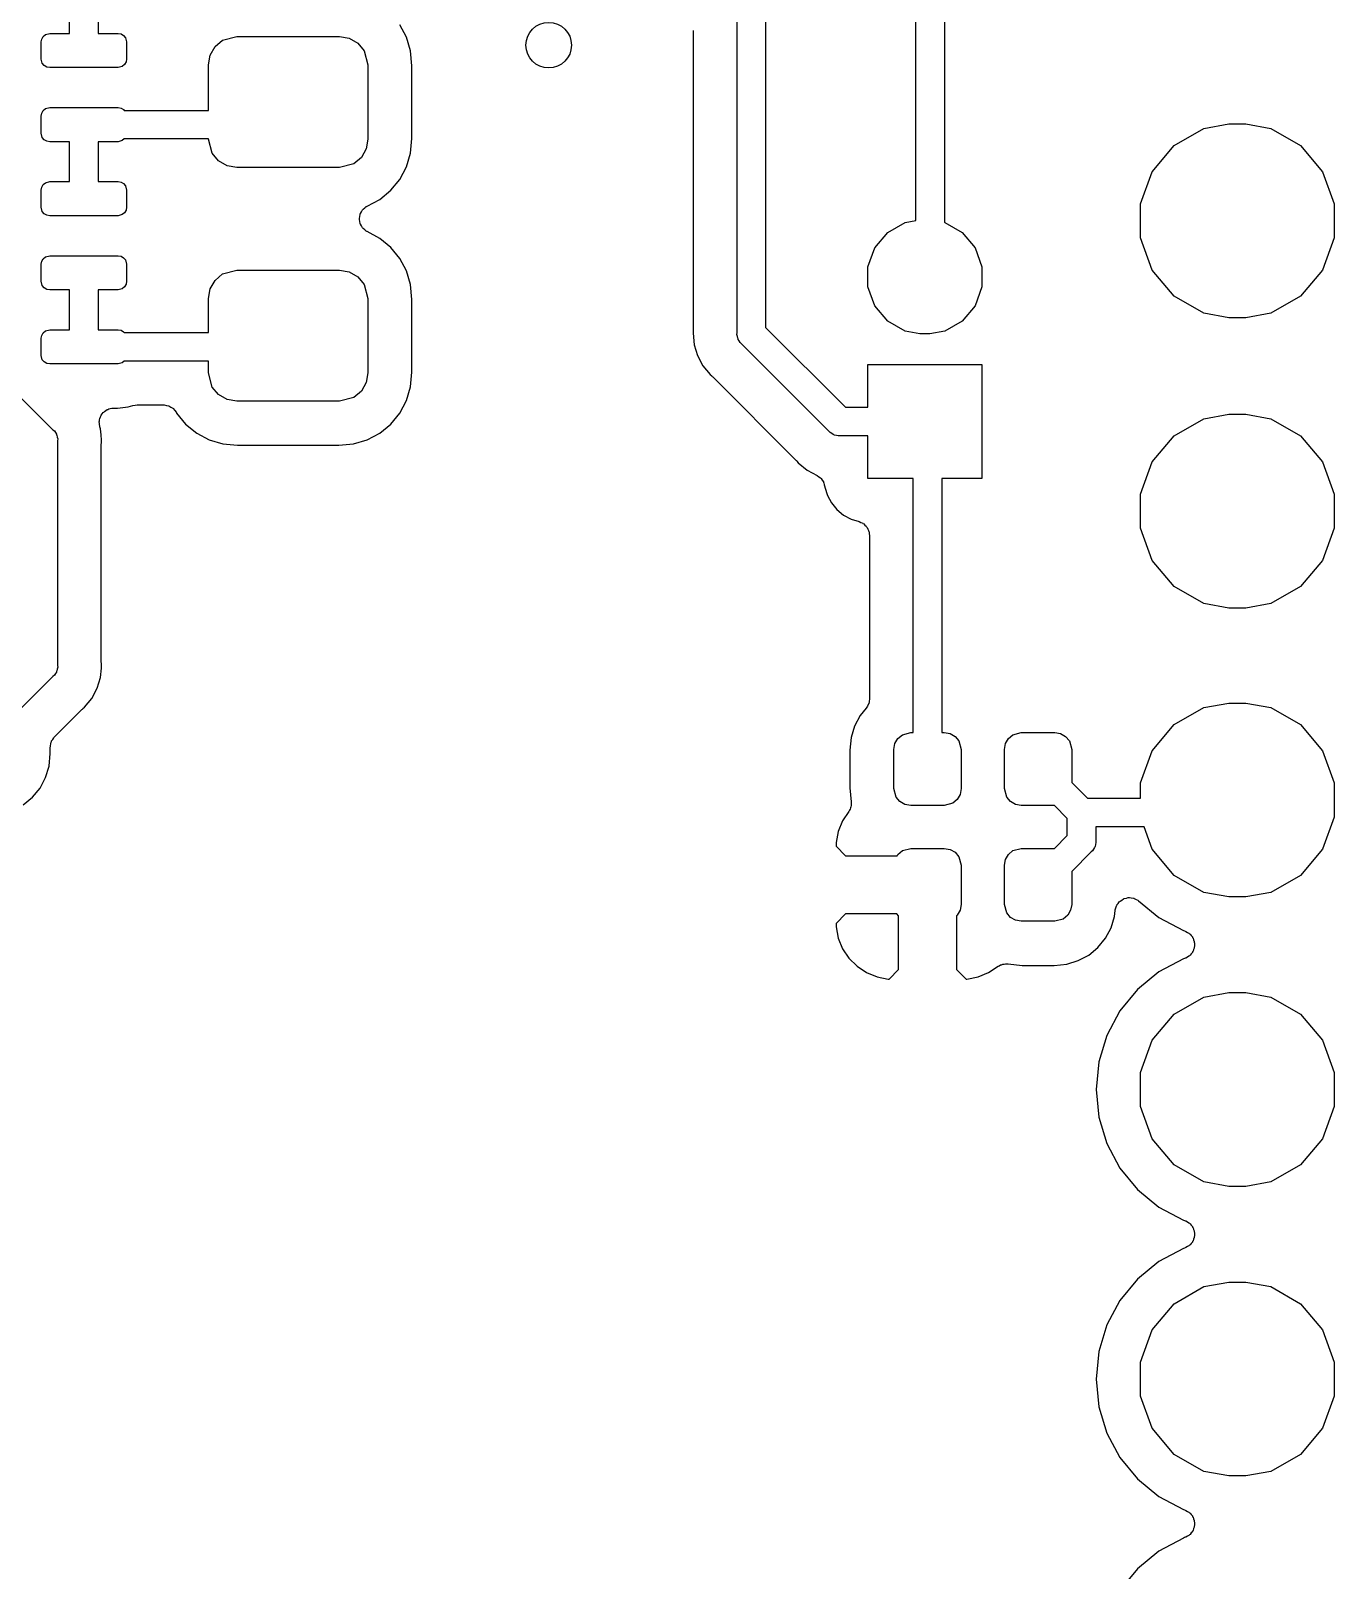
# Model space of a CAD drawing. Extents: x 10 to 287, y -200 to -10.
# Drawn here: x 130.33 to 141.77, y -102.28 to -88.77 of the extents above; entities that cross this region are included whole.
import ezdxf

# ---------------------------------------------------------------- set-up
doc = ezdxf.new("R2010")
doc.units = 0
doc.header["$MEASUREMENT"] = 0
doc.layers.add('BLACK', color=7, linetype='CONTINUOUS')

msp = doc.modelspace()

# ---------------------------------------------------------------- linework, layer by layer
at = {"layer": 'BLACK', "linetype": 'CONTINUOUS'}
for p, q in [((130.67, -88.797), (130.67, -84.4618)), ((130.92, -84.4155), (130.92, -88.797)), ((136.527, -91.4225), (136.527, -88.5708)), ((136.777, -88.5244), (136.777, -91.3762)), ((138.097, -90.4382), (138.097, -88.585)), ((138.347, -88.585), (138.347, -90.4544)), ((133.625, -88.8307), (133.567, -88.7207)), ((130.42, -88.872), (130.425, -88.8463)), ((130.425, -88.8463), (130.438, -88.8238)), ((130.438, -88.8238), (130.457, -88.807)), ((130.457, -88.807), (130.495, -88.797)), ((130.495, -88.797), (130.67, -88.797)), ((130.92, -88.797), (131.095, -88.797)), ((131.095, -88.797), (131.121, -88.8015)), ((131.121, -88.8015), (131.143, -88.8145)), ((131.143, -88.8145), (131.16, -88.8345)), ((131.16, -88.8345), (131.17, -88.872)), ((131.946, -88.9133), (132.013, -88.8575)), ((132.013, -88.8575), (132.138, -88.824)), ((132.138, -88.824), (133.038, -88.824)), ((133.038, -88.824), (133.124, -88.8391)), ((133.124, -88.8391), (133.199, -88.8825)), ((133.662, -88.95), (133.625, -88.8307)), ((136.143, -88.7714), (136.142, -88.7769)), ((136.142, -88.7769), (136.143, -88.7824)), ((136.143, -88.7824), (136.143, -91.3967)), ((130.42, -89.022), (130.42, -88.872)), ((131.17, -88.872), (131.17, -89.022)), ((131.888, -89.074), (131.903, -88.9885)), ((131.903, -88.9885), (131.946, -88.9133)), ((133.199, -88.8825), (133.255, -88.949)), ((133.255, -88.949), (133.288, -89.074)), ((133.674, -89.0802), (133.662, -88.95)), ((130.43, -89.0595), (130.42, -89.022)), ((130.447, -89.0795), (130.43, -89.0595)), ((130.469, -89.0925), (130.447, -89.0795)), ((130.495, -89.097), (130.469, -89.0925)), ((131.095, -89.097), (130.495, -89.097)), ((131.132, -89.087), (131.095, -89.097)), ((131.152, -89.0702), (131.132, -89.087)), ((131.165, -89.0477), (131.152, -89.0702)), ((131.17, -89.022), (131.165, -89.0477)), ((131.888, -89.472), (131.888, -89.074)), ((133.288, -89.074), (133.288, -89.724)), ((133.674, -89.7178), (133.674, -89.0802)), ((130.42, -89.522), (130.425, -89.4963)), ((130.42, -89.672), (130.42, -89.522)), ((130.425, -89.4963), (130.438, -89.4738)), ((130.438, -89.4738), (130.457, -89.457)), ((130.457, -89.457), (130.495, -89.447)), ((130.495, -89.447), (131.095, -89.447)), ((131.095, -89.447), (131.121, -89.4515)), ((131.121, -89.4515), (131.143, -89.4645)), ((131.143, -89.4645), (131.149, -89.472)), ((131.149, -89.472), (131.888, -89.472)), ((140.363, -89.7804), (140.623, -89.6305)), ((140.623, -89.6305), (140.844, -89.5916)), ((140.844, -89.5916), (140.992, -89.5916)), ((140.992, -89.5916), (141.213, -89.6305)), ((141.213, -89.6305), (141.473, -89.7804)), ((130.43, -89.7095), (130.42, -89.672)), ((130.447, -89.7295), (130.43, -89.7095)), ((130.469, -89.7425), (130.447, -89.7295)), ((130.495, -89.747), (130.469, -89.7425)), ((130.67, -89.747), (130.495, -89.747)), ((130.67, -90.097), (130.67, -89.747)), ((131.095, -89.747), (130.92, -89.747)), ((130.92, -89.747), (130.92, -90.097)), ((131.132, -89.737), (131.095, -89.747)), ((131.15, -89.722), (131.132, -89.737)), ((131.888, -89.722), (131.15, -89.722)), ((131.888, -89.724), (131.888, -89.722)), ((131.921, -89.849), (131.888, -89.724)), ((133.288, -89.724), (133.273, -89.8095)), ((133.662, -89.848), (133.674, -89.7178)), ((140.171, -90.01), (140.363, -89.7804)), ((141.473, -89.7804), (141.666, -90.01)), ((131.977, -89.9155), (131.921, -89.849)), ((132.052, -89.9589), (131.977, -89.9155)), ((133.23, -89.8847), (133.163, -89.9405)), ((133.273, -89.8095), (133.23, -89.8847)), ((133.625, -89.9673), (133.662, -89.848)), ((132.138, -89.974), (132.052, -89.9589)), ((133.038, -89.974), (132.138, -89.974)), ((133.163, -89.9405), (133.038, -89.974)), ((133.567, -90.0773), (133.625, -89.9673)), ((140.068, -90.2917), (140.171, -90.01)), ((141.666, -90.01), (141.768, -90.2917)), ((130.42, -90.172), (130.425, -90.1463)), ((130.42, -90.322), (130.42, -90.172)), ((130.425, -90.1463), (130.438, -90.1238)), ((130.438, -90.1238), (130.457, -90.107)), ((130.457, -90.107), (130.495, -90.097)), ((130.495, -90.097), (130.67, -90.097)), ((130.92, -90.097), (131.095, -90.097)), ((131.095, -90.097), (131.121, -90.1015)), ((131.121, -90.1015), (131.143, -90.1145)), ((131.143, -90.1145), (131.16, -90.1345)), ((131.16, -90.1345), (131.17, -90.172)), ((131.17, -90.172), (131.17, -90.322)), ((133.391, -90.2527), (133.488, -90.1736)), ((133.488, -90.1736), (133.567, -90.0773)), ((130.43, -90.3595), (130.42, -90.322)), ((131.17, -90.322), (131.165, -90.3477)), ((133.24, -90.3456), (133.243, -90.3428)), ((133.243, -90.3428), (133.246, -90.3392)), ((133.246, -90.3392), (133.26, -90.3281)), ((133.26, -90.3281), (133.273, -90.3162)), ((133.273, -90.3162), (133.277, -90.3146)), ((133.277, -90.3146), (133.28, -90.312)), ((133.28, -90.312), (133.391, -90.2527)), ((140.068, -90.5915), (140.068, -90.2917)), ((141.768, -90.2917), (141.768, -90.5915)), ((130.447, -90.3795), (130.43, -90.3595)), ((130.469, -90.3925), (130.447, -90.3795)), ((130.495, -90.397), (130.469, -90.3925)), ((131.095, -90.397), (130.495, -90.397)), ((131.132, -90.387), (131.095, -90.397)), ((131.152, -90.3702), (131.132, -90.387)), ((131.165, -90.3477), (131.152, -90.3702)), ((133.213, -90.4198), (133.217, -90.4023)), ((133.214, -90.424), (133.213, -90.4198)), ((133.213, -90.4282), (133.214, -90.424)), ((133.217, -90.4457), (133.213, -90.4282)), ((133.217, -90.4023), (133.219, -90.3845)), ((133.219, -90.4635), (133.217, -90.4457)), ((133.219, -90.3845), (133.221, -90.3808)), ((133.221, -90.4672), (133.219, -90.4635)), ((133.221, -90.3808), (133.222, -90.3767)), ((133.222, -90.4713), (133.221, -90.4672)), ((133.222, -90.3767), (133.232, -90.3614)), ((133.232, -90.4866), (133.222, -90.4713)), ((133.232, -90.3614), (133.24, -90.3456)), ((137.85, -90.5431), (138.002, -90.4549)), ((138.002, -90.4549), (138.097, -90.4382)), ((138.347, -90.4544), (138.35, -90.4549)), ((138.35, -90.4549), (138.502, -90.5431)), ((133.24, -90.5024), (133.232, -90.4866)), ((133.243, -90.5052), (133.24, -90.5024)), ((133.246, -90.5088), (133.243, -90.5052)), ((133.26, -90.5199), (133.246, -90.5088)), ((133.273, -90.5318), (133.26, -90.5199)), ((133.277, -90.5334), (133.273, -90.5318)), ((133.28, -90.536), (133.277, -90.5334)), ((133.391, -90.5953), (133.28, -90.536)), ((133.488, -90.6744), (133.391, -90.5953)), ((137.736, -90.6781), (137.85, -90.5431)), ((138.502, -90.5431), (138.616, -90.6781)), ((140.171, -90.8732), (140.068, -90.5915)), ((141.768, -90.5915), (141.666, -90.8732)), ((130.457, -90.757), (130.495, -90.747)), ((130.495, -90.747), (131.095, -90.747)), ((131.095, -90.747), (131.121, -90.7515)), ((133.567, -90.7707), (133.488, -90.6744)), ((137.676, -90.8438), (137.736, -90.6781)), ((138.616, -90.6781), (138.676, -90.8438)), ((130.42, -90.822), (130.425, -90.7963)), ((130.42, -90.972), (130.42, -90.822)), ((130.425, -90.7963), (130.438, -90.7738)), ((130.438, -90.7738), (130.457, -90.757)), ((131.121, -90.7515), (131.143, -90.7645)), ((131.143, -90.7645), (131.16, -90.7845)), ((131.16, -90.7845), (131.17, -90.822)), ((131.17, -90.822), (131.17, -90.972)), ((132.013, -90.9075), (132.138, -90.874)), ((132.138, -90.874), (133.038, -90.874)), ((133.038, -90.874), (133.124, -90.8891)), ((133.625, -90.8807), (133.567, -90.7707)), ((133.662, -91), (133.625, -90.8807)), ((137.676, -91.0202), (137.676, -90.8438)), ((138.676, -90.8438), (138.676, -91.0202)), ((140.363, -91.1028), (140.171, -90.8732)), ((141.666, -90.8732), (141.473, -91.1028)), ((130.43, -91.0095), (130.42, -90.972)), ((130.447, -91.0295), (130.43, -91.0095)), ((131.165, -90.9977), (131.152, -91.0202)), ((131.17, -90.972), (131.165, -90.9977)), ((131.903, -91.0385), (131.946, -90.9633)), ((131.946, -90.9633), (132.013, -90.9075)), ((133.124, -90.8891), (133.199, -90.9325)), ((133.199, -90.9325), (133.255, -90.999)), ((133.255, -90.999), (133.288, -91.124)), ((133.674, -91.1302), (133.662, -91)), ((130.469, -91.0425), (130.447, -91.0295)), ((130.495, -91.047), (130.469, -91.0425)), ((130.67, -91.047), (130.495, -91.047)), ((130.67, -91.397), (130.67, -91.047)), ((131.095, -91.047), (130.92, -91.047)), ((130.92, -91.047), (130.92, -91.397)), ((131.132, -91.037), (131.095, -91.047)), ((131.152, -91.0202), (131.132, -91.037)), ((131.888, -91.124), (131.903, -91.0385)), ((131.888, -91.422), (131.888, -91.124)), ((133.288, -91.124), (133.288, -91.774)), ((133.674, -91.7678), (133.674, -91.1302)), ((137.736, -91.1859), (137.676, -91.0202)), ((138.676, -91.0202), (138.616, -91.1859)), ((140.623, -91.2527), (140.363, -91.1028)), ((141.473, -91.1028), (141.213, -91.2527)), ((137.85, -91.3209), (137.736, -91.1859)), ((138.616, -91.1859), (138.502, -91.3209)), ((140.844, -91.2916), (140.623, -91.2527)), ((141.213, -91.2527), (140.992, -91.2916)), ((130.425, -91.4463), (130.438, -91.4238)), ((130.438, -91.4238), (130.457, -91.407)), ((130.457, -91.407), (130.495, -91.397)), ((130.495, -91.397), (130.67, -91.397)), ((130.92, -91.397), (131.095, -91.397)), ((131.095, -91.397), (131.121, -91.4015)), ((131.121, -91.4015), (131.143, -91.4145)), ((131.143, -91.4145), (131.149, -91.422)), ((131.149, -91.422), (131.888, -91.422)), ((136.142, -91.4092), (136.141, -91.428)), ((136.143, -91.3967), (136.142, -91.4029)), ((136.142, -91.4029), (136.142, -91.4092)), ((136.526, -91.4391), (136.527, -91.4225)), ((136.777, -91.3762), (137.478, -92.077)), ((138.002, -91.4091), (137.85, -91.3209)), ((138.132, -91.432), (138.002, -91.4091)), ((138.35, -91.4091), (138.22, -91.432)), ((138.502, -91.3209), (138.35, -91.4091)), ((140.992, -91.2916), (140.844, -91.2916)), ((130.42, -91.472), (130.425, -91.4463)), ((130.42, -91.622), (130.42, -91.472)), ((136.141, -91.428), (136.15, -91.5278)), ((136.15, -91.5278), (136.179, -91.6237)), ((136.53, -91.4551), (136.526, -91.4391)), ((136.533, -91.4714), (136.53, -91.4551)), ((136.536, -91.4762), (136.533, -91.4714)), ((136.537, -91.4816), (136.536, -91.4762)), ((136.546, -91.4952), (136.537, -91.4816)), ((136.555, -91.5096), (136.546, -91.4952)), ((136.567, -91.5202), (136.555, -91.5096)), ((137.334, -92.2865), (136.567, -91.5202)), ((138.22, -91.432), (138.132, -91.432)), ((130.43, -91.6595), (130.42, -91.622)), ((130.447, -91.6795), (130.43, -91.6595)), ((130.469, -91.6925), (130.447, -91.6795)), ((130.495, -91.697), (130.469, -91.6925)), ((131.132, -91.687), (131.095, -91.697)), ((131.15, -91.672), (131.132, -91.687)), ((131.888, -91.672), (131.15, -91.672)), ((131.888, -91.774), (131.888, -91.672)), ((136.179, -91.6237), (136.227, -91.7122)), ((131.095, -91.697), (130.495, -91.697)), ((131.921, -91.899), (131.888, -91.774)), ((133.288, -91.774), (133.273, -91.8595)), ((133.662, -91.898), (133.674, -91.7678)), ((136.227, -91.7122), (136.29, -91.7897)), ((136.29, -91.7897), (136.305, -91.8016)), ((136.305, -91.8016), (136.309, -91.8064)), ((136.309, -91.8064), (136.314, -91.81)), ((136.314, -91.81), (137.044, -92.5398)), ((137.676, -92.077), (137.676, -91.702)), ((137.676, -91.702), (138.676, -91.702)), ((138.676, -91.702), (138.676, -92.702)), ((130.091, -91.8413), (130.524, -92.2738)), ((131.977, -91.9655), (131.921, -91.899)), ((133.23, -91.9347), (133.163, -91.9905)), ((133.273, -91.8595), (133.23, -91.9347)), ((133.625, -92.0173), (133.662, -91.898)), ((130.987, -92.1059), (130.999, -92.0972)), ((130.999, -92.0972), (131.006, -92.0949)), ((131.006, -92.0949), (131.013, -92.0911)), ((131.013, -92.0911), (131.027, -92.0886)), ((131.027, -92.0886), (131.041, -92.0844)), ((131.041, -92.0844), (131.049, -92.0848)), ((131.049, -92.0848), (131.056, -92.0835)), ((131.056, -92.0835), (131.089, -92.0835)), ((131.089, -92.0835), (131.185, -92.074)), ((131.185, -92.074), (131.226, -92.0615)), ((131.226, -92.0615), (131.245, -92.0592)), ((131.245, -92.0592), (131.263, -92.056)), ((131.263, -92.056), (131.495, -92.056)), ((131.495, -92.056), (131.497, -92.0564)), ((131.497, -92.0564), (131.499, -92.0561)), ((131.499, -92.0561), (131.519, -92.0602)), ((131.519, -92.0602), (131.539, -92.0637)), ((131.539, -92.0637), (131.54, -92.0647)), ((131.54, -92.0647), (131.542, -92.0651)), ((131.542, -92.0651), (131.559, -92.0757)), ((131.559, -92.0757), (131.577, -92.0857)), ((131.577, -92.0857), (131.578, -92.0873)), ((131.578, -92.0873), (131.58, -92.0884)), ((131.58, -92.0884), (131.592, -92.1042)), ((132.052, -92.0089), (131.977, -91.9655)), ((132.138, -92.024), (132.052, -92.0089)), ((133.038, -92.024), (132.138, -92.024)), ((133.163, -91.9905), (133.038, -92.024)), ((133.567, -92.1273), (133.625, -92.0173)), ((137.478, -92.077), (137.676, -92.077)), ((130.93, -92.2035), (130.931, -92.196)), ((130.931, -92.2179), (130.93, -92.2035)), ((130.931, -92.1884), (130.936, -92.1747)), ((130.931, -92.196), (130.931, -92.1884)), ((130.931, -92.2325), (130.931, -92.2179)), ((130.934, -92.2397), (130.931, -92.2325)), ((130.936, -92.1747), (130.94, -92.1605)), ((130.94, -92.1605), (130.944, -92.1541)), ((130.944, -92.1541), (130.946, -92.147)), ((130.946, -92.147), (130.956, -92.1358)), ((130.956, -92.1358), (130.964, -92.1236)), ((130.964, -92.1236), (130.97, -92.119)), ((130.97, -92.119), (130.975, -92.1132)), ((130.975, -92.1132), (130.987, -92.1059)), ((131.592, -92.1042), (131.605, -92.1195)), ((131.605, -92.1195), (131.606, -92.1215)), ((131.606, -92.1215), (131.607, -92.1231)), ((131.607, -92.1231), (131.609, -92.1273)), ((131.609, -92.1273), (131.688, -92.2236)), ((131.688, -92.2236), (131.785, -92.3027)), ((133.391, -92.3027), (133.488, -92.2236)), ((133.488, -92.2236), (133.567, -92.1273)), ((140.363, -92.3269), (140.623, -92.177)), ((140.623, -92.177), (140.844, -92.1381)), ((140.844, -92.1381), (140.992, -92.1381)), ((140.992, -92.1381), (141.213, -92.177)), ((141.213, -92.177), (141.473, -92.3269)), ((130.524, -92.2738), (130.536, -92.2844)), ((130.536, -92.2844), (130.545, -92.2988)), ((130.545, -92.2988), (130.554, -92.3124)), ((130.554, -92.3124), (130.555, -92.3178)), ((130.555, -92.3178), (130.558, -92.3226)), ((130.558, -92.3226), (130.561, -92.3389)), ((130.561, -92.3389), (130.565, -92.3549)), ((130.565, -92.3549), (130.564, -92.3715)), ((130.935, -92.2473), (130.934, -92.2397)), ((130.935, -92.2487), (130.935, -92.2473)), ((130.941, -92.2662), (130.935, -92.2487)), ((130.935, -92.2487), (130.935, -92.2487)), ((130.935, -92.2487), (130.935, -92.2487)), ((130.946, -92.3192), (130.941, -92.2662)), ((130.95, -92.366), (130.946, -92.3192)), ((130.946, -92.3192), (130.946, -92.3192)), ((130.949, -92.3848), (130.95, -92.366)), ((131.785, -92.3027), (131.895, -92.3615)), ((131.895, -92.3615), (132.014, -92.3976)), ((133.162, -92.3976), (133.281, -92.3615)), ((133.281, -92.3615), (133.391, -92.3027)), ((137.344, -92.2992), (137.334, -92.2865)), ((137.359, -92.3075), (137.344, -92.2992)), ((137.372, -92.317), (137.359, -92.3075)), ((137.378, -92.3185), (137.372, -92.317)), ((137.383, -92.3213), (137.378, -92.3185)), ((137.399, -92.3242), (137.383, -92.3213)), ((137.415, -92.3284), (137.399, -92.3242)), ((137.431, -92.327), (137.415, -92.3284)), ((137.676, -92.327), (137.431, -92.327)), ((137.676, -92.702), (137.676, -92.327)), ((140.171, -92.5565), (140.363, -92.3269)), ((141.473, -92.3269), (141.666, -92.5565)), ((130.564, -92.3715), (130.564, -94.3408)), ((130.948, -92.3972), (130.949, -92.3911)), ((130.948, -94.315), (130.948, -92.3972)), ((130.949, -92.3911), (130.949, -92.3848)), ((132.014, -92.3976), (132.144, -92.4105)), ((132.144, -92.4105), (133.032, -92.4105)), ((133.032, -92.4105), (133.162, -92.3976)), ((137.044, -92.5398), (137.048, -92.545)), ((137.048, -92.545), (137.052, -92.5491)), ((137.052, -92.5491), (137.064, -92.5637)), ((137.064, -92.5637), (137.142, -92.6273)), ((137.142, -92.6273), (137.231, -92.6748)), ((140.068, -92.8382), (140.171, -92.5565)), ((141.666, -92.5565), (141.768, -92.8382)), ((137.231, -92.6748), (137.245, -92.6859)), ((137.245, -92.6859), (137.26, -92.696)), ((137.26, -92.696), (137.262, -92.6994)), ((137.262, -92.6994), (137.265, -92.702)), ((137.265, -92.702), (137.275, -92.7173)), ((137.275, -92.7173), (137.285, -92.7319)), ((137.285, -92.7319), (137.287, -92.7359)), ((137.287, -92.7359), (137.289, -92.7395)), ((137.289, -92.7395), (137.292, -92.757)), ((137.292, -92.757), (137.297, -92.7743)), ((137.297, -92.7743), (137.298, -92.7773)), ((138.074, -92.702), (137.676, -92.702)), ((138.074, -94.93), (138.074, -92.702)), ((138.676, -92.702), (138.324, -92.702)), ((138.324, -92.702), (138.324, -94.93)), ((137.298, -92.7773), (137.32, -92.8497)), ((137.32, -92.8497), (137.355, -92.9164)), ((140.068, -93.138), (140.068, -92.8382)), ((141.768, -92.8382), (141.768, -93.138)), ((137.355, -92.9164), (137.403, -92.9748)), ((137.403, -92.9748), (137.462, -93.0228)), ((137.462, -93.0228), (137.528, -93.0585)), ((137.528, -93.0585), (137.6, -93.0802)), ((137.6, -93.0802), (137.613, -93.0868)), ((137.613, -93.0868), (137.627, -93.0917)), ((137.627, -93.0917), (137.632, -93.0967)), ((137.632, -93.0967), (137.639, -93.1001)), ((137.639, -93.1001), (137.649, -93.1107)), ((137.649, -93.1107), (137.66, -93.1201)), ((137.66, -93.1201), (137.664, -93.1267)), ((137.664, -93.1267), (137.669, -93.1323)), ((137.669, -93.1323), (137.675, -93.1457)), ((137.675, -93.1457), (137.682, -93.1583)), ((137.682, -93.1583), (137.684, -93.1658)), ((137.684, -93.1658), (137.687, -93.1729)), ((137.687, -93.1729), (137.687, -93.1874)), ((140.171, -93.4196), (140.068, -93.138)), ((141.768, -93.138), (141.666, -93.4196)), ((137.687, -93.1874), (137.69, -93.2017)), ((137.69, -93.2017), (137.69, -94.6359)), ((140.363, -93.6493), (140.171, -93.4196)), ((141.666, -93.4196), (141.473, -93.6493)), ((140.623, -93.7992), (140.363, -93.6493)), ((141.473, -93.6493), (141.213, -93.7992)), ((140.844, -93.8381), (140.623, -93.7992)), ((140.992, -93.8381), (140.844, -93.8381)), ((141.213, -93.7992), (140.992, -93.8381)), ((130.555, -94.3945), (130.554, -94.3999)), ((130.558, -94.3896), (130.555, -94.3945)), ((130.561, -94.3733), (130.558, -94.3896)), ((130.565, -94.3573), (130.561, -94.3733)), ((130.564, -94.3408), (130.565, -94.3573)), ((130.941, -94.446), (130.949, -94.365)), ((130.949, -94.3212), (130.948, -94.315)), ((130.949, -94.3274), (130.949, -94.3212)), ((130.95, -94.3462), (130.949, -94.3274)), ((130.949, -94.365), (130.95, -94.3462)), ((130.949, -94.365), (130.949, -94.365)), ((130.524, -94.4385), (130.239, -94.7234)), ((130.536, -94.4278), (130.524, -94.4385)), ((130.545, -94.4134), (130.536, -94.4278)), ((130.554, -94.3999), (130.545, -94.4134)), ((130.912, -94.5419), (130.941, -94.446)), ((130.801, -94.7079), (130.864, -94.6304)), ((130.864, -94.6304), (130.912, -94.5419)), ((137.686, -94.6569), (137.683, -94.678)), ((137.69, -94.6359), (137.686, -94.6569)), ((130.538, -94.9674), (130.777, -94.7282)), ((130.777, -94.7282), (130.782, -94.7246)), ((130.782, -94.7246), (130.786, -94.7199)), ((130.786, -94.7199), (130.801, -94.7079)), ((137.608, -94.7812), (137.559, -94.8734)), ((137.661, -94.7164), (137.608, -94.7812)), ((137.672, -94.6978), (137.661, -94.7164)), ((137.682, -94.6793), (137.672, -94.6978)), ((137.683, -94.678), (137.682, -94.6786)), ((137.682, -94.6786), (137.682, -94.6793)), ((140.363, -94.8604), (140.623, -94.7105)), ((140.623, -94.7105), (140.844, -94.6716)), ((140.844, -94.6716), (140.992, -94.6716)), ((140.992, -94.6716), (141.213, -94.7105)), ((141.213, -94.7105), (141.473, -94.8604)), ((137.559, -94.8734), (137.528, -94.9734)), ((137.978, -94.9498), (138.052, -94.93)), ((138.052, -94.93), (138.074, -94.93)), ((138.324, -94.93), (138.346, -94.93)), ((138.346, -94.93), (138.397, -94.9389)), ((138.948, -94.9498), (139.022, -94.93)), ((139.022, -94.93), (139.316, -94.93)), ((139.316, -94.93), (139.367, -94.9389)), ((140.171, -95.09), (140.363, -94.8604)), ((141.473, -94.8604), (141.666, -95.09)), ((130.5, -95.0572), (130.501, -95.0517)), ((130.5, -95.1143), (130.5, -95.0572)), ((130.501, -95.0461), (130.505, -95.0301)), ((130.501, -95.0517), (130.501, -95.0461)), ((130.505, -95.0301), (130.508, -95.0138)), ((130.508, -95.0138), (130.511, -95.0089)), ((130.511, -95.0089), (130.512, -95.0035)), ((130.512, -95.0035), (130.522, -94.9899)), ((130.522, -94.9899), (130.53, -94.9756)), ((130.53, -94.9756), (130.534, -94.972)), ((130.534, -94.972), (130.538, -94.9674)), ((137.528, -94.9734), (137.518, -95.0837)), ((137.904, -95.0775), (137.913, -95.0271)), ((137.913, -95.0271), (137.939, -94.9827)), ((137.939, -94.9827), (137.978, -94.9498)), ((138.397, -94.9389), (138.441, -94.9645)), ((138.441, -94.9645), (138.474, -95.0037)), ((138.474, -95.0037), (138.494, -95.0775)), ((138.874, -95.0775), (138.883, -95.0271)), ((138.883, -95.0271), (138.909, -94.9827)), ((138.909, -94.9827), (138.948, -94.9498)), ((139.367, -94.9389), (139.411, -94.9645)), ((139.411, -94.9645), (139.444, -95.0037)), ((139.444, -95.0037), (139.464, -95.0775)), ((130.49, -95.2245), (130.5, -95.1143)), ((137.518, -95.0837), (137.518, -95.4163)), ((137.904, -95.4225), (137.904, -95.0775)), ((138.494, -95.0775), (138.494, -95.4225)), ((138.874, -95.4225), (138.874, -95.0775)), ((139.464, -95.0775), (139.464, -95.3682)), ((140.068, -95.3717), (140.171, -95.09)), ((141.666, -95.09), (141.768, -95.3717)), ((130.41, -95.4168), (130.459, -95.3246)), ((130.459, -95.3246), (130.49, -95.2245)), ((130.344, -95.4976), (130.41, -95.4168)), ((137.518, -95.4163), (137.529, -95.5376)), ((137.924, -95.4962), (137.904, -95.4225)), ((138.485, -95.4729), (138.459, -95.5173)), ((138.494, -95.4225), (138.485, -95.4729)), ((138.894, -95.4962), (138.874, -95.4225)), ((139.464, -95.3682), (139.602, -95.506)), ((140.068, -95.506), (140.068, -95.3717)), ((141.768, -95.3717), (141.768, -95.6715)), ((130.263, -95.564), (130.344, -95.4976)), ((137.52, -95.602), (137.514, -95.6119)), ((137.523, -95.5919), (137.52, -95.602)), ((137.527, -95.5823), (137.523, -95.5919)), ((137.528, -95.5706), (137.527, -95.5823)), ((137.53, -95.5591), (137.528, -95.5706)), ((137.529, -95.5376), (137.53, -95.5383)), ((137.53, -95.5383), (137.529, -95.5487)), ((137.529, -95.5487), (137.53, -95.5591)), ((137.957, -95.5355), (137.924, -95.4962)), ((138.001, -95.5611), (137.957, -95.5355)), ((138.052, -95.57), (138.001, -95.5611)), ((138.346, -95.57), (138.052, -95.57)), ((138.42, -95.5502), (138.346, -95.57)), ((138.459, -95.5173), (138.42, -95.5502)), ((138.927, -95.5355), (138.894, -95.4962)), ((138.971, -95.5611), (138.927, -95.5355)), ((139.022, -95.57), (138.971, -95.5611)), ((139.312, -95.57), (139.022, -95.57)), ((139.425, -95.6828), (139.312, -95.57)), ((139.602, -95.506), (140.068, -95.506)), ((137.454, -95.7054), (137.416, -95.7978)), ((137.509, -95.6227), (137.454, -95.7054)), ((137.514, -95.6119), (137.509, -95.6227)), ((139.425, -95.8332), (139.425, -95.6828)), ((141.768, -95.6715), (141.666, -95.9532)), ((137.416, -95.7978), (137.396, -95.896)), ((139.312, -95.946), (139.425, -95.8332)), ((140.099, -95.756), (139.675, -95.756)), ((139.675, -95.756), (139.675, -95.8796)), ((139.675, -95.8796), (139.676, -95.8961)), ((140.171, -95.9532), (140.099, -95.756)), ((137.396, -95.896), (137.396, -95.9276)), ((137.396, -95.9276), (137.48, -96.012)), ((137.48, -96.012), (137.931, -96.012)), ((137.931, -96.012), (137.939, -95.9987)), ((137.939, -95.9987), (137.978, -95.9658)), ((137.978, -95.9658), (138.052, -95.946)), ((138.052, -95.946), (138.346, -95.946)), ((138.346, -95.946), (138.397, -95.9549)), ((138.397, -95.9549), (138.441, -95.9805)), ((138.441, -95.9805), (138.474, -96.0198)), ((138.883, -96.0431), (138.909, -95.9987)), ((138.909, -95.9987), (138.948, -95.9658)), ((138.948, -95.9658), (139.022, -95.946)), ((139.022, -95.946), (139.312, -95.946)), ((139.635, -95.9772), (139.464, -96.1478)), ((139.647, -95.9666), (139.635, -95.9772)), ((139.656, -95.9522), (139.647, -95.9666)), ((139.665, -95.9386), (139.656, -95.9522)), ((139.666, -95.9332), (139.665, -95.9386)), ((139.669, -95.9284), (139.666, -95.9332)), ((139.672, -95.9121), (139.669, -95.9284)), ((139.676, -95.8961), (139.672, -95.9121)), ((140.363, -96.1828), (140.171, -95.9532)), ((141.666, -95.9532), (141.473, -96.1828)), ((138.474, -96.0198), (138.494, -96.0935)), ((138.494, -96.0935), (138.494, -96.4385)), ((138.874, -96.0935), (138.883, -96.0431)), ((138.874, -96.4385), (138.874, -96.0935)), ((139.464, -96.1478), (139.464, -96.4385)), ((140.623, -96.3327), (140.363, -96.1828)), ((141.473, -96.1828), (141.213, -96.3327)), ((139.872, -96.4288), (139.882, -96.4142)), ((139.882, -96.4142), (139.886, -96.4118)), ((139.886, -96.4118), (139.888, -96.4086)), ((139.888, -96.4086), (139.904, -96.3994)), ((139.904, -96.3994), (139.919, -96.3893)), ((139.919, -96.3893), (139.923, -96.3882)), ((139.923, -96.3882), (139.926, -96.3861)), ((139.926, -96.3861), (139.944, -96.3828)), ((139.944, -96.3828), (139.961, -96.3783)), ((139.961, -96.3783), (139.965, -96.3787)), ((139.965, -96.3787), (139.97, -96.378)), ((139.97, -96.378), (139.987, -96.3809)), ((139.987, -96.3809), (140.005, -96.3826)), ((140.005, -96.3826), (140.009, -96.3845)), ((140.009, -96.3845), (140.013, -96.3851)), ((140.013, -96.3851), (140.029, -96.394)), ((140.029, -96.394), (140.045, -96.4017)), ((140.045, -96.4017), (140.048, -96.4047)), ((140.048, -96.4047), (140.051, -96.4068)), ((140.051, -96.4068), (140.229, -96.5526)), ((140.844, -96.3716), (140.623, -96.3327)), ((140.992, -96.3716), (140.844, -96.3716)), ((141.213, -96.3327), (140.992, -96.3716)), ((137.48, -96.52), (137.396, -96.6044)), ((137.93, -96.52), (137.48, -96.52)), ((137.945, -96.5376), (137.93, -96.52)), ((137.945, -97.0096), (137.945, -96.5376)), ((138.459, -96.5333), (138.453, -96.5388)), ((138.453, -96.5388), (138.453, -97.0096)), ((138.485, -96.4889), (138.459, -96.5333)), ((138.494, -96.4385), (138.485, -96.4889)), ((138.894, -96.5122), (138.874, -96.4385)), ((138.927, -96.5515), (138.894, -96.5122)), ((138.971, -96.5771), (138.927, -96.5515)), ((139.429, -96.5333), (139.39, -96.5662)), ((139.455, -96.4889), (139.429, -96.5333)), ((139.464, -96.4385), (139.455, -96.4889)), ((139.809, -96.6426), (139.84, -96.5426)), ((139.84, -96.5426), (139.845, -96.4925)), ((139.845, -96.4925), (139.846, -96.4885)), ((139.846, -96.4843), (139.852, -96.4673)), ((139.846, -96.4885), (139.846, -96.4843)), ((139.852, -96.4673), (139.856, -96.45)), ((139.856, -96.45), (139.859, -96.4466)), ((139.859, -96.4466), (139.86, -96.4427)), ((139.86, -96.4427), (139.872, -96.4288)), ((140.229, -96.5526), (140.444, -96.6672)), ((137.396, -96.6044), (137.396, -96.636)), ((137.396, -96.636), (137.416, -96.7342)), ((139.022, -96.586), (138.971, -96.5771)), ((139.316, -96.586), (139.022, -96.586)), ((139.39, -96.5662), (139.316, -96.586)), ((139.76, -96.7348), (139.809, -96.6426)), ((140.444, -96.6672), (140.453, -96.6701)), ((140.453, -96.6701), (140.459, -96.6732)), ((140.459, -96.6732), (140.466, -96.6748)), ((140.466, -96.6748), (140.479, -96.6831)), ((140.479, -96.6831), (140.492, -96.69)), ((140.492, -96.69), (140.497, -96.6951)), ((137.416, -96.7342), (137.454, -96.8266)), ((139.613, -96.882), (139.694, -96.8156)), ((139.694, -96.8156), (139.76, -96.7348)), ((140.497, -96.6951), (140.503, -96.6989)), ((140.503, -96.6989), (140.512, -96.7111)), ((140.512, -96.7111), (140.523, -96.7222)), ((140.523, -96.7222), (140.525, -96.7286)), ((140.525, -96.7286), (140.529, -96.7342)), ((140.529, -96.7342), (140.534, -96.7488)), ((140.534, -96.7488), (140.54, -96.7628)), ((140.54, -96.8204), (140.534, -96.8344)), ((140.54, -96.7628), (140.54, -96.7697)), ((140.54, -96.7697), (140.542, -96.7764)), ((140.542, -96.8068), (140.54, -96.8135)), ((140.54, -96.8135), (140.54, -96.8204)), ((140.542, -96.7764), (140.541, -96.7916)), ((140.541, -96.7916), (140.542, -96.8068)), ((137.454, -96.8266), (137.509, -96.9098)), ((137.509, -96.9098), (137.58, -96.9806)), ((138.871, -96.9616), (138.882, -96.9589)), ((138.882, -96.9589), (138.893, -96.9602)), ((138.893, -96.9602), (138.903, -96.9595)), ((138.903, -96.9595), (138.907, -96.9605)), ((138.907, -96.9605), (139.028, -96.9725)), ((139.421, -96.9616), (139.521, -96.9313)), ((139.521, -96.9313), (139.613, -96.882)), ((140.444, -96.916), (140.229, -97.0306)), ((140.453, -96.9131), (140.444, -96.916)), ((140.459, -96.91), (140.453, -96.9131)), ((140.466, -96.9084), (140.459, -96.91)), ((140.479, -96.9001), (140.466, -96.9084)), ((140.492, -96.8932), (140.479, -96.9001)), ((140.497, -96.8881), (140.492, -96.8932)), ((140.503, -96.8843), (140.497, -96.8881)), ((140.512, -96.8721), (140.503, -96.8843)), ((140.523, -96.861), (140.512, -96.8721)), ((140.525, -96.8546), (140.523, -96.861)), ((140.529, -96.849), (140.525, -96.8546)), ((140.534, -96.8344), (140.529, -96.849)), ((137.58, -96.9806), (137.663, -97.0362)), ((137.663, -97.0362), (137.756, -97.0745)), ((137.756, -97.0745), (137.854, -97.094)), ((137.854, -97.094), (137.861, -97.094)), ((137.861, -97.094), (137.945, -97.0096)), ((138.453, -97.0096), (138.537, -97.094)), ((138.537, -97.094), (138.544, -97.094)), ((138.544, -97.094), (138.642, -97.0745)), ((138.642, -97.0745), (138.735, -97.0362)), ((138.735, -97.0362), (138.819, -96.9801)), ((138.819, -96.9801), (138.829, -96.9754)), ((138.829, -96.9754), (138.839, -96.9689)), ((138.839, -96.9689), (138.849, -96.9666)), ((138.849, -96.9666), (138.859, -96.9624)), ((138.859, -96.9624), (138.871, -96.9616)), ((139.028, -96.9725), (139.31, -96.9725)), ((139.31, -96.9725), (139.421, -96.9616)), ((140.229, -97.0306), (140.041, -97.1848)), ((140.041, -97.1848), (139.887, -97.3727)), ((140.623, -97.2505), (140.844, -97.2116)), ((140.844, -97.2116), (140.992, -97.2116)), ((140.992, -97.2116), (141.213, -97.2505)), ((140.363, -97.4004), (140.623, -97.2505)), ((141.213, -97.2505), (141.473, -97.4004)), ((139.887, -97.3727), (139.772, -97.5871)), ((140.171, -97.63), (140.363, -97.4004)), ((141.473, -97.4004), (141.666, -97.63)), ((139.772, -97.5871), (139.702, -97.8197)), ((140.068, -97.9117), (140.171, -97.63)), ((141.666, -97.63), (141.768, -97.9117)), ((139.702, -97.8197), (139.678, -98.0616)), ((140.068, -98.2115), (140.068, -97.9117)), ((141.768, -97.9117), (141.768, -98.2115)), ((139.678, -98.0616), (139.702, -98.3035)), ((139.702, -98.3035), (139.772, -98.5361)), ((140.171, -98.4932), (140.068, -98.2115)), ((141.768, -98.2115), (141.666, -98.4932)), ((139.772, -98.5361), (139.887, -98.7505)), ((140.363, -98.7228), (140.171, -98.4932)), ((141.666, -98.4932), (141.473, -98.7228)), ((139.887, -98.7505), (140.041, -98.9384)), ((140.623, -98.8727), (140.363, -98.7228)), ((141.473, -98.7228), (141.213, -98.8727)), ((140.041, -98.9384), (140.229, -99.0926)), ((140.844, -98.9116), (140.623, -98.8727)), ((140.992, -98.9116), (140.844, -98.9116)), ((141.213, -98.8727), (140.992, -98.9116)), ((140.229, -99.0926), (140.444, -99.2072)), ((140.444, -99.2072), (140.453, -99.2101)), ((140.453, -99.2101), (140.459, -99.2132)), ((140.459, -99.2132), (140.466, -99.2148)), ((140.466, -99.2148), (140.479, -99.2231)), ((140.479, -99.2231), (140.492, -99.23)), ((140.492, -99.23), (140.497, -99.2351)), ((140.497, -99.2351), (140.503, -99.2389)), ((140.503, -99.2389), (140.512, -99.2511)), ((140.512, -99.2511), (140.523, -99.2622)), ((140.523, -99.2622), (140.525, -99.2686)), ((140.525, -99.2686), (140.529, -99.2742)), ((140.529, -99.389), (140.525, -99.3946)), ((140.529, -99.2742), (140.534, -99.2888)), ((140.534, -99.3744), (140.529, -99.389)), ((140.534, -99.2888), (140.54, -99.3028)), ((140.54, -99.3604), (140.534, -99.3744)), ((140.54, -99.3028), (140.54, -99.3097)), ((140.54, -99.3097), (140.542, -99.3164)), ((140.542, -99.3468), (140.54, -99.3535)), ((140.54, -99.3535), (140.54, -99.3604)), ((140.542, -99.3164), (140.541, -99.3316)), ((140.541, -99.3316), (140.542, -99.3468)), ((140.444, -99.456), (140.229, -99.5706)), ((140.453, -99.4531), (140.444, -99.456)), ((140.459, -99.45), (140.453, -99.4531)), ((140.466, -99.4484), (140.459, -99.45)), ((140.479, -99.4401), (140.466, -99.4484)), ((140.492, -99.4332), (140.479, -99.4401)), ((140.497, -99.4281), (140.492, -99.4332)), ((140.503, -99.4243), (140.497, -99.4281)), ((140.512, -99.4121), (140.503, -99.4243)), ((140.523, -99.401), (140.512, -99.4121)), ((140.525, -99.3946), (140.523, -99.401)), ((140.229, -99.5706), (140.041, -99.7248)), ((140.041, -99.7248), (139.887, -99.9127)), ((140.363, -99.9404), (140.623, -99.7905)), ((140.623, -99.7905), (140.844, -99.7516)), ((140.844, -99.7516), (140.992, -99.7516)), ((140.992, -99.7516), (141.213, -99.7905)), ((141.213, -99.7905), (141.473, -99.9404)), ((139.887, -99.9127), (139.772, -100.127)), ((140.171, -100.17), (140.363, -99.9404)), ((141.473, -99.9404), (141.666, -100.17)), ((139.772, -100.127), (139.702, -100.36)), ((140.068, -100.452), (140.171, -100.17)), ((141.666, -100.17), (141.768, -100.452)), ((139.702, -100.36), (139.678, -100.602)), ((140.068, -100.751), (140.068, -100.452)), ((141.768, -100.452), (141.768, -100.751)), ((139.678, -100.602), (139.702, -100.844)), ((139.702, -100.844), (139.772, -101.076)), ((140.171, -101.033), (140.068, -100.751)), ((141.768, -100.751), (141.666, -101.033)), ((139.772, -101.076), (139.887, -101.29)), ((140.363, -101.263), (140.171, -101.033)), ((141.666, -101.033), (141.473, -101.263)), ((140.623, -101.413), (140.363, -101.263)), ((141.473, -101.263), (141.213, -101.413)), ((139.887, -101.29), (140.041, -101.478)), ((140.844, -101.452), (140.623, -101.413)), ((141.213, -101.413), (140.992, -101.452)), ((140.041, -101.478), (140.229, -101.633)), ((140.992, -101.452), (140.844, -101.452)), ((140.229, -101.633), (140.444, -101.747)), ((140.444, -101.747), (140.453, -101.75)), ((140.453, -101.75), (140.459, -101.753)), ((140.459, -101.753), (140.466, -101.755)), ((140.466, -101.755), (140.479, -101.763)), ((140.479, -101.763), (140.492, -101.77)), ((140.492, -101.77), (140.497, -101.775)), ((140.497, -101.775), (140.503, -101.779)), ((140.503, -101.779), (140.512, -101.791)), ((140.512, -101.791), (140.523, -101.802)), ((140.523, -101.802), (140.525, -101.809)), ((140.525, -101.809), (140.529, -101.814)), ((140.529, -101.814), (140.534, -101.829)), ((140.512, -101.952), (140.503, -101.964)), ((140.523, -101.941), (140.512, -101.952)), ((140.525, -101.935), (140.523, -101.941)), ((140.529, -101.929), (140.525, -101.935)), ((140.534, -101.914), (140.529, -101.929)), ((140.534, -101.829), (140.54, -101.843)), ((140.54, -101.9), (140.534, -101.914)), ((140.54, -101.843), (140.54, -101.85)), ((140.54, -101.85), (140.542, -101.856)), ((140.542, -101.887), (140.54, -101.893)), ((140.54, -101.893), (140.54, -101.9)), ((140.542, -101.856), (140.541, -101.872)), ((140.541, -101.872), (140.542, -101.887)), ((140.444, -101.996), (140.229, -102.111)), ((140.453, -101.993), (140.444, -101.996)), ((140.459, -101.99), (140.453, -101.993)), ((140.466, -101.988), (140.459, -101.99)), ((140.479, -101.98), (140.466, -101.988)), ((140.492, -101.973), (140.479, -101.98)), ((140.497, -101.968), (140.492, -101.973)), ((140.503, -101.964), (140.497, -101.968)), ((140.229, -102.111), (140.041, -102.265)), ((140.041, -102.265), (139.887, -102.453))]:
    msp.add_line(p, q, dxfattribs=at)
at = {"layer": 'BLACK'}
msp.add_circle((134.874, -88.9), 0.2, dxfattribs=at)

doc.saveas('drawing.dxf')
